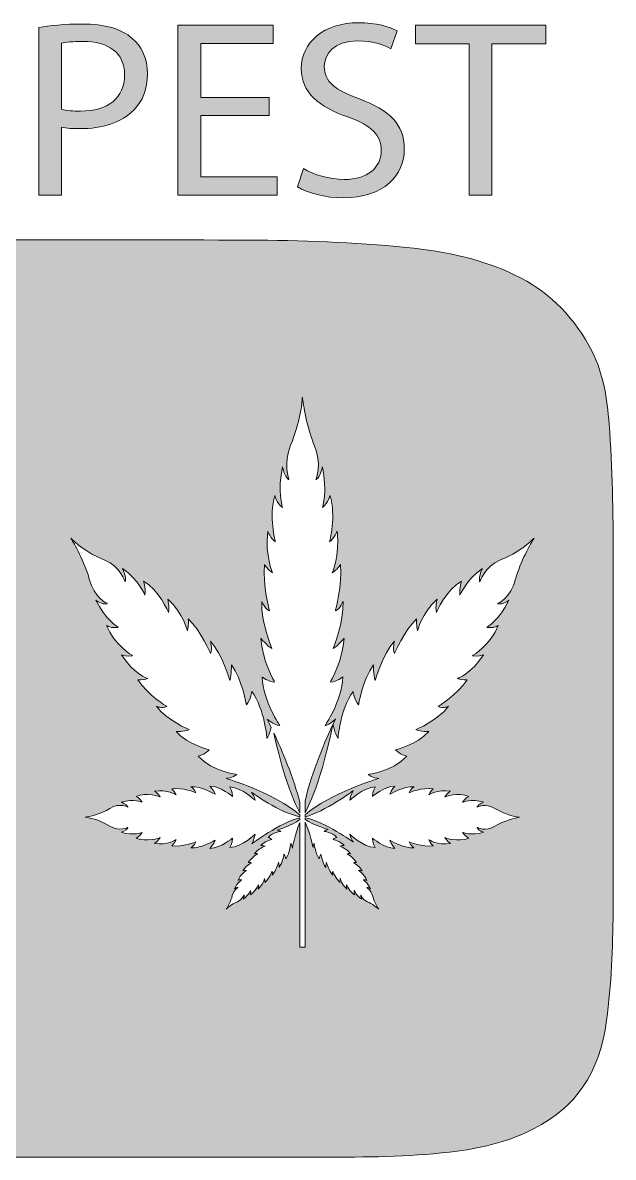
# Model space of a CAD drawing. Extents: x 426 to 1384, y -1341 to -800.
# Drawn here: x 1104 to 1384, y -1338 to -800 of the extents above; entities that cross this region are included whole.
import ezdxf

# ---------------------------------------------------------------- set-up
doc = ezdxf.new("R2010")
doc.units = 0
doc.header["$MEASUREMENT"] = 0
doc.layers.add('katman 1', color=7, linetype='Continuous')

# ---------------------------------------------------------------- blocks, each defined once
blk = doc.blocks.new('block 3')
at = {"layer": 'katman 1', "true_color": 0xffffff}
h = blk.add_hatch(color=7, dxfattribs=at)
h.dxf.hatch_style = 2
edge = h.paths.add_edge_path()
edge.add_spline(control_points=[(1383.99, -1053.52), (1384, -1032.49), (1383.7, -1011.47), (1382.07, -990.52), (1381.13, -978.48), (1379.39, -966.7), (1374.02, -956.16), (1365.91, -940.25), (1354.57, -928.91), (1340.44, -921.44), (1323.1, -912.28), (1304.74, -908.71), (1286.08, -906.83), (1261.11, -904.31), (1236.08, -903.52), (1211.04, -903.38), (1173.96, -903.18), (1136.87, -903.36), (1099.78, -903.26), (1097.48, -903.25), (1097.03, -903.96), (1097.03, -906.64), (1097.1, -977.93), (1097.08, -1049.22), (1097.08, -1120.51), (1097.08, -1191.9), (1097.1, -1263.29), (1097.03, -1334.67), (1097.02, -1337.43), (1097.58, -1338.01), (1099.82, -1338.01), (1150.03, -1337.92), (1200.23, -1337.93), (1250.44, -1337.94), (1270.39, -1337.95), (1290.32, -1337.63), (1310.18, -1335.08), (1322.71, -1333.48), (1334.93, -1330.34), (1346.61, -1324.4), (1365.7, -1314.71), (1377.69, -1298.3), (1380.91, -1273.12), (1383.09, -1256.03), (1383.9, -1238.84), (1383.94, -1221.61), (1384.06, -1165.58), (1383.96, -1109.55), (1383.99, -1053.52)], knot_values=[0, 0, 0, 0, 1, 1, 1, 2, 2, 2, 3, 3, 3, 4, 4, 4, 5, 5, 5, 6, 6, 6, 7, 7, 7, 8, 8, 8, 9, 9, 9, 10, 10, 10, 11, 11, 11, 12, 12, 12, 13, 13, 13, 14, 14, 14, 15, 15, 15, 16, 16, 16, 16], degree=3, periodic=1)
edge = h.paths.add_edge_path()
edge.add_spline(control_points=[(1329.49, -1075.67), (1331.63, -1076.34), (1334.65, -1074.04), (1334.65, -1074.04), (1330.12, -1083.48), (1324.11, -1086.89), (1324.11, -1086.89), (1327.45, -1087.47), (1329.62, -1086.01), (1329.62, -1086.01), (1326.31, -1094.73), (1317.35, -1100.39), (1317.35, -1100.39), (1319.59, -1101.05), (1322.55, -1099.92), (1322.55, -1099.92), (1317.01, -1108.77), (1310.15, -1111.16), (1310.15, -1111.16), (1312.47, -1112.08), (1314.87, -1111.68), (1314.87, -1111.68), (1310.15, -1118.85), (1301.15, -1124.32), (1301.15, -1124.32), (1303.34, -1125.56), (1306.07, -1124.29), (1306.07, -1124.29), (1301.06, -1131.06), (1290.56, -1135.34), (1290.56, -1135.34), (1293.09, -1136.4), (1296.72, -1136.29), (1296.72, -1136.29), (1291.01, -1142.58), (1281, -1144.84), (1281, -1144.84), (1283.13, -1147.3), (1286.3, -1147.96), (1286.3, -1147.96), (1279.26, -1155.34), (1267.93, -1156.58), (1267.93, -1156.58), (1269.75, -1158.25), (1273.03, -1158.44), (1273.03, -1158.44), (1273.03, -1158.44), (1249.72, -1165.54), (1238.12, -1175.74), (1238.12, -1175.74), (1238.12, -1176.62), (1238.12, -1176.62), (1247.45, -1174.38), (1260.91, -1164.27), (1260.91, -1164.27), (1260.91, -1164.27), (1259.61, -1166.37), (1259.32, -1168.83), (1259.32, -1168.83), (1265.11, -1163.01), (1271.28, -1162.48), (1271.28, -1162.48), (1270.05, -1164.59), (1270.01, -1166.95), (1270.01, -1166.95), (1275.57, -1162.34), (1280.7, -1162.06), (1280.7, -1162.06), (1278.95, -1164.07), (1278.18, -1165.99), (1278.18, -1165.99), (1284.76, -1162.06), (1289.74, -1162.41), (1289.74, -1162.41), (1287.96, -1163.35), (1287.42, -1165.17), (1287.42, -1165.17), (1293.76, -1162.64), (1298.76, -1163.34), (1298.76, -1163.34), (1297.48, -1164.51), (1296.75, -1166.25), (1296.75, -1166.25), (1300.89, -1163.49), (1306.93, -1164.51), (1306.93, -1164.51), (1305.1, -1165.65), (1304.31, -1167.23), (1304.31, -1167.23), (1310.71, -1164.81), (1315.64, -1167.03), (1315.64, -1167.03), (1314.06, -1167.57), (1312.72, -1169.73), (1312.72, -1169.73), (1316.86, -1167.93), (1322.65, -1169.79), (1322.65, -1169.79), (1320.34, -1170.42), (1319.6, -1171.95), (1319.58, -1171.99), (1319.56, -1172.03), (1319.54, -1172.07), (1319.54, -1172.07), (1323.54, -1169.97), (1328.02, -1172.67), (1333.78, -1176.15), (1338.07, -1176.65), (1339.7, -1176.87), (1338.15, -1177.13), (1332.12, -1178.46), (1328.02, -1181.08), (1323.51, -1183.96), (1319.55, -1181.68), (1319.55, -1181.68), (1319.56, -1181.72), (1319.58, -1181.76), (1319.6, -1181.8), (1320.34, -1183.33), (1322.65, -1183.96), (1322.65, -1183.96), (1316.86, -1185.82), (1312.72, -1184.02), (1312.72, -1184.02), (1314.06, -1186.18), (1315.64, -1186.72), (1315.64, -1186.72), (1310.71, -1188.94), (1304.31, -1186.52), (1304.31, -1186.52), (1305.1, -1188.1), (1306.93, -1189.24), (1306.93, -1189.24), (1300.89, -1190.26), (1296.75, -1187.5), (1296.75, -1187.5), (1297.48, -1189.24), (1298.76, -1190.42), (1298.76, -1190.42), (1293.76, -1191.11), (1287.42, -1188.58), (1287.42, -1188.58), (1287.96, -1190.4), (1289.74, -1191.34), (1289.74, -1191.34), (1284.76, -1191.69), (1278.18, -1187.76), (1278.18, -1187.76), (1278.95, -1189.68), (1280.7, -1191.69), (1280.7, -1191.69), (1275.58, -1191.41), (1270.01, -1186.8), (1270.01, -1186.8), (1270.05, -1189.16), (1271.28, -1191.27), (1271.28, -1191.27), (1265.11, -1190.75), (1259.32, -1184.92), (1259.32, -1184.92), (1259.53, -1186.73), (1260.99, -1188.67), (1260.99, -1188.67), (1260.99, -1188.67), (1247.51, -1178.97), (1238.12, -1177.08), (1238.12, -1177.08), (1238.12, -1177.85), (1238.12, -1177.85), (1242.2, -1180.72), (1248.99, -1182.63), (1248.99, -1182.63), (1248.99, -1182.63), (1247.92, -1182.81), (1247.11, -1183.55), (1247.11, -1183.55), (1250.83, -1183.96), (1253.15, -1186.39), (1253.15, -1186.39), (1252.11, -1186.61), (1251.41, -1187.42), (1251.41, -1187.42), (1254.7, -1188.16), (1256.58, -1190.23), (1256.58, -1190.23), (1255.38, -1190.2), (1254.55, -1190.54), (1254.55, -1190.54), (1258.01, -1191.95), (1259.66, -1194.18), (1259.66, -1194.18), (1258.76, -1193.76), (1258.04, -1194.17), (1258.04, -1194.17), (1261, -1195.97), (1262.55, -1198.33), (1262.55, -1198.33), (1261.76, -1198.2), (1261, -1198.5), (1261, -1198.5), (1263.26, -1199.29), (1265.08, -1202.2), (1265.08, -1202.2), (1264.11, -1201.83), (1263.37, -1202.05), (1263.37, -1202.05), (1266.32, -1203.91), (1267.41, -1206.78), (1267.41, -1206.78), (1266.69, -1206.3), (1265.59, -1206.49), (1265.59, -1206.49), (1267.57, -1207.61), (1269.06, -1210.72), (1269.06, -1210.72), (1268.07, -1209.96), (1267.36, -1210.19), (1267.35, -1210.19), (1267.33, -1210.2), (1267.31, -1210.21), (1267.31, -1210.21), (1269.32, -1211.16), (1270.11, -1214.01), (1271.12, -1217.67), (1272.48, -1219.66), (1272.99, -1220.43), (1272.37, -1219.86), (1269.86, -1217.77), (1267.66, -1216.96), (1265.24, -1216.06), (1264.51, -1213.58), (1264.51, -1213.58), (1264.51, -1213.6), (1264.5, -1213.62), (1264.5, -1213.65), (1264.31, -1214.5), (1264.94, -1215.7), (1264.94, -1215.7), (1262.36, -1213.9), (1261.43, -1211.51), (1261.43, -1211.51), (1261.27, -1212.84), (1261.67, -1213.7), (1261.67, -1213.7), (1259.29, -1212.38), (1257.75, -1208.82), (1257.75, -1208.82), (1257.57, -1209.71), (1257.88, -1210.89), (1257.88, -1210.89), (1255.46, -1208.69), (1254.81, -1205.96), (1254.81, -1205.96), (1254.56, -1206.89), (1254.67, -1207.84), (1254.67, -1207.84), (1252.72, -1205.96), (1251.22, -1202.39), (1251.22, -1202.39), (1250.88, -1203.26), (1251.23, -1204.34), (1251.23, -1204.34), (1249.38, -1202.36), (1248.22, -1198.19), (1248.22, -1198.19), (1247.93, -1199.19), (1247.96, -1200.63), (1247.96, -1200.63), (1246.24, -1198.37), (1245.63, -1194.39), (1245.63, -1194.39), (1244.95, -1195.24), (1244.77, -1196.5), (1244.77, -1196.5), (1242.76, -1193.7), (1242.42, -1189.2), (1242.42, -1189.2), (1241.97, -1189.93), (1241.92, -1191.23), (1241.92, -1191.23), (1241.92, -1191.23), (1240.4, -1183.98), (1238.12, -1179.12), (1238.12, -1179.12), (1238.12, -1238.42), (1238.12, -1238.42), (1238.12, -1238.42), (1235.65, -1238.42), (1235.65, -1238.42), (1235.65, -1238.42), (1235.65, -1179.29), (1235.65, -1179.29), (1233.52, -1184.24), (1232.12, -1191.48), (1232.12, -1191.48), (1232.12, -1191.48), (1231.97, -1190.19), (1231.35, -1189.2), (1231.35, -1189.2), (1231.01, -1193.7), (1229, -1196.5), (1229, -1196.5), (1228.82, -1195.24), (1228.15, -1194.39), (1228.15, -1194.39), (1227.53, -1198.37), (1225.82, -1200.63), (1225.82, -1200.63), (1225.85, -1199.19), (1225.56, -1198.19), (1225.56, -1198.19), (1224.39, -1202.35), (1222.54, -1204.34), (1222.54, -1204.34), (1222.89, -1203.26), (1222.55, -1202.39), (1222.55, -1202.39), (1221.06, -1205.96), (1219.1, -1207.84), (1219.1, -1207.84), (1219.21, -1206.89), (1218.96, -1205.96), (1218.96, -1205.96), (1218.31, -1208.69), (1215.9, -1210.89), (1215.9, -1210.89), (1216.21, -1209.71), (1216.02, -1208.82), (1216.02, -1208.82), (1214.48, -1212.38), (1212.1, -1213.7), (1212.1, -1213.7), (1212.5, -1212.83), (1212.34, -1211.51), (1212.34, -1211.51), (1211.41, -1213.9), (1208.84, -1215.7), (1208.84, -1215.7), (1209.47, -1214.5), (1209.28, -1213.65), (1209.28, -1213.62), (1209.27, -1213.6), (1209.26, -1213.58), (1209.26, -1213.58), (1208.47, -1216.01), (1206.11, -1216.96), (1203.08, -1218.18), (1201.43, -1219.82), (1200.79, -1220.43), (1201.26, -1219.68), (1202.99, -1216.66), (1203.67, -1214.01), (1204.41, -1211.08), (1206.47, -1210.2), (1206.47, -1210.2), (1206.45, -1210.2), (1206.43, -1210.19), (1206.41, -1210.18), (1205.7, -1209.96), (1204.71, -1210.72), (1204.71, -1210.72), (1206.2, -1207.61), (1208.18, -1206.49), (1208.18, -1206.49), (1207.08, -1206.3), (1206.37, -1206.78), (1206.37, -1206.78), (1207.46, -1203.91), (1210.41, -1202.05), (1210.41, -1202.05), (1209.67, -1201.83), (1208.7, -1202.2), (1208.7, -1202.2), (1210.52, -1199.29), (1212.78, -1198.5), (1212.78, -1198.5), (1212.01, -1198.2), (1211.22, -1198.33), (1211.22, -1198.33), (1212.78, -1195.97), (1215.74, -1194.17), (1215.74, -1194.17), (1215.02, -1193.76), (1214.12, -1194.18), (1214.12, -1194.18), (1215.77, -1191.95), (1219.22, -1190.54), (1219.22, -1190.54), (1218.39, -1190.2), (1217.2, -1190.23), (1217.2, -1190.23), (1219.08, -1188.16), (1222.37, -1187.42), (1222.37, -1187.42), (1221.67, -1186.61), (1220.63, -1186.39), (1220.63, -1186.39), (1222.94, -1183.96), (1226.67, -1183.55), (1226.67, -1183.55), (1226.07, -1183), (1224.99, -1182.94), (1224.99, -1182.94), (1224.99, -1182.94), (1231.66, -1180.91), (1235.65, -1177.92), (1235.65, -1177.92), (1235.65, -1177.13), (1235.65, -1177.13), (1226.32, -1179.37), (1212.86, -1189.48), (1212.86, -1189.48), (1212.86, -1189.48), (1214.17, -1187.38), (1214.46, -1184.92), (1214.46, -1184.92), (1208.67, -1190.74), (1202.5, -1191.27), (1202.5, -1191.27), (1203.73, -1189.16), (1203.77, -1186.8), (1203.77, -1186.8), (1198.2, -1191.4), (1193.08, -1191.68), (1193.08, -1191.68), (1194.83, -1189.68), (1195.6, -1187.76), (1195.6, -1187.76), (1189.02, -1191.69), (1184.04, -1191.34), (1184.04, -1191.34), (1185.82, -1190.4), (1186.35, -1188.58), (1186.35, -1188.58), (1180.02, -1191.1), (1175.01, -1190.42), (1175.01, -1190.42), (1176.3, -1189.24), (1177.03, -1187.5), (1177.03, -1187.5), (1172.88, -1190.26), (1166.85, -1189.24), (1166.85, -1189.24), (1168.68, -1188.1), (1169.47, -1186.52), (1169.47, -1186.52), (1163.07, -1188.94), (1158.13, -1186.72), (1158.13, -1186.72), (1159.72, -1186.18), (1161.06, -1184.02), (1161.06, -1184.02), (1156.91, -1185.82), (1151.12, -1183.96), (1151.12, -1183.96), (1153.43, -1183.33), (1154.17, -1181.8), (1154.19, -1181.76), (1154.21, -1181.72), (1154.23, -1181.68), (1154.23, -1181.68), (1150.24, -1183.78), (1145.76, -1181.08), (1139.99, -1177.6), (1135.71, -1177.1), (1134.07, -1176.87), (1135.63, -1176.62), (1141.66, -1175.29), (1145.76, -1172.67), (1150.27, -1169.79), (1154.23, -1172.07), (1154.23, -1172.07), (1154.21, -1172.03), (1154.19, -1171.99), (1154.17, -1171.94), (1153.43, -1170.41), (1151.12, -1169.79), (1151.12, -1169.79), (1156.91, -1167.93), (1161.06, -1169.73), (1161.06, -1169.73), (1159.72, -1167.57), (1158.13, -1167.03), (1158.13, -1167.03), (1163.07, -1164.81), (1169.47, -1167.23), (1169.47, -1167.23), (1168.68, -1165.65), (1166.85, -1164.51), (1166.85, -1164.51), (1172.88, -1163.49), (1177.03, -1166.25), (1177.03, -1166.25), (1176.3, -1164.51), (1175.02, -1163.33), (1175.02, -1163.33), (1180.02, -1162.64), (1186.35, -1165.17), (1186.35, -1165.17), (1185.82, -1163.35), (1184.04, -1162.4), (1184.04, -1162.4), (1189.02, -1162.06), (1195.6, -1165.99), (1195.6, -1165.99), (1194.83, -1164.07), (1193.08, -1162.06), (1193.08, -1162.06), (1198.2, -1162.34), (1203.77, -1166.95), (1203.77, -1166.95), (1203.73, -1164.59), (1202.5, -1162.48), (1202.5, -1162.48), (1208.67, -1163), (1214.46, -1168.83), (1214.46, -1168.83), (1214.25, -1167.02), (1212.79, -1165.08), (1212.79, -1165.08), (1212.79, -1165.08), (1226.27, -1174.78), (1235.65, -1176.67), (1235.65, -1176.67), (1235.65, -1175.74), (1235.65, -1175.74), (1224.06, -1165.54), (1200.75, -1158.44), (1200.75, -1158.44), (1200.75, -1158.44), (1204.02, -1158.25), (1205.84, -1156.58), (1205.84, -1156.58), (1194.51, -1155.34), (1187.47, -1147.96), (1187.47, -1147.96), (1190.64, -1147.3), (1192.78, -1144.84), (1192.78, -1144.84), (1182.77, -1142.58), (1177.06, -1136.29), (1177.06, -1136.29), (1180.69, -1136.4), (1183.21, -1135.34), (1183.21, -1135.34), (1172.72, -1131.06), (1167.71, -1124.29), (1167.71, -1124.29), (1170.44, -1125.56), (1172.62, -1124.32), (1172.62, -1124.32), (1163.63, -1118.85), (1158.9, -1111.68), (1158.9, -1111.68), (1161.31, -1112.08), (1163.63, -1111.16), (1163.63, -1111.16), (1156.77, -1108.77), (1151.23, -1099.92), (1151.23, -1099.92), (1154.19, -1101.05), (1156.43, -1100.39), (1156.43, -1100.39), (1147.46, -1094.73), (1144.16, -1086.01), (1144.16, -1086.01), (1146.33, -1087.47), (1149.67, -1086.89), (1149.67, -1086.89), (1143.66, -1083.48), (1139.12, -1074.04), (1139.12, -1074.04), (1142.14, -1076.34), (1144.29, -1075.67), (1144.34, -1075.65), (1144.4, -1075.63), (1144.46, -1075.6), (1144.46, -1075.6), (1138.21, -1072.94), (1135.95, -1064.06), (1133.89, -1055.99), (1128.63, -1046.8), (1127.2, -1044.53), (1129.14, -1046.39), (1134.16, -1051.38), (1143.38, -1055.09), (1150.55, -1057.97), (1152.95, -1065.36), (1152.95, -1065.36), (1152.97, -1065.29), (1152.99, -1065.22), (1153, -1065.15), (1153.56, -1062.56), (1151.65, -1058.92), (1151.65, -1058.92), (1159.48, -1064.39), (1162.31, -1071.64), (1162.31, -1071.64), (1162.79, -1067.61), (1161.57, -1065), (1161.57, -1065), (1168.81, -1068.98), (1173.49, -1079.8), (1173.49, -1079.8), (1174.05, -1077.1), (1173.1, -1073.53), (1173.1, -1073.53), (1180.44, -1080.2), (1182.42, -1088.49), (1182.42, -1088.49), (1183.18, -1085.69), (1182.85, -1082.79), (1182.85, -1082.79), (1188.8, -1088.49), (1193.33, -1099.34), (1193.33, -1099.34), (1194.36, -1096.71), (1193.3, -1093.41), (1193.3, -1093.41), (1198.92, -1099.45), (1202.47, -1112.11), (1202.47, -1112.11), (1203.34, -1109.07), (1203.25, -1104.69), (1203.25, -1104.69), (1208.46, -1111.58), (1210.33, -1123.65), (1210.33, -1123.65), (1212.38, -1121.08), (1212.93, -1117.26), (1212.93, -1117.26), (1219.04, -1125.75), (1220.07, -1139.42), (1220.07, -1139.42), (1221.14, -1137.71), (1221.74, -1135.7), (1222.07, -1134.29), (1220.88, -1131.83), (1220.13, -1130.37), (1220.13, -1130.37), (1220.13, -1130.37), (1222.91, -1132.9), (1226.19, -1133.45), (1226.19, -1133.45), (1218.45, -1122.24), (1217.75, -1110.31), (1217.75, -1110.31), (1220.55, -1112.69), (1223.69, -1112.77), (1223.69, -1112.77), (1217.57, -1101.99), (1217.19, -1092.08), (1217.19, -1092.08), (1219.86, -1095.46), (1222.41, -1096.95), (1222.41, -1096.95), (1217.19, -1084.21), (1217.65, -1074.58), (1217.65, -1074.58), (1218.9, -1078.02), (1221.32, -1079.06), (1221.32, -1079.06), (1217.97, -1066.79), (1218.88, -1057.11), (1218.88, -1057.11), (1220.44, -1059.59), (1222.76, -1061.01), (1222.76, -1061.01), (1219.08, -1052.98), (1220.44, -1041.3), (1220.44, -1041.3), (1221.96, -1044.84), (1224.06, -1046.38), (1224.06, -1046.38), (1220.84, -1033.99), (1223.79, -1024.43), (1223.79, -1024.43), (1224.51, -1027.5), (1227.39, -1030.09), (1227.39, -1030.09), (1224.99, -1022.07), (1227.47, -1010.86), (1227.47, -1010.86), (1228.3, -1015.33), (1230.33, -1016.77), (1230.39, -1016.81), (1230.44, -1016.84), (1230.5, -1016.88), (1230.5, -1016.88), (1227.71, -1009.15), (1231.3, -1000.48), (1235.92, -989.32), (1236.59, -981.02), (1236.89, -977.86), (1237.22, -980.86), (1238.99, -992.54), (1242.48, -1000.48), (1246.31, -1009.21), (1243.28, -1016.88), (1243.28, -1016.88), (1243.33, -1016.84), (1243.39, -1016.81), (1243.44, -1016.77), (1245.48, -1015.33), (1246.31, -1010.86), (1246.31, -1010.86), (1248.78, -1022.07), (1246.39, -1030.09), (1246.39, -1030.09), (1249.26, -1027.5), (1249.98, -1024.43), (1249.98, -1024.43), (1252.94, -1033.99), (1249.72, -1046.38), (1249.72, -1046.38), (1251.82, -1044.84), (1253.33, -1041.3), (1253.33, -1041.3), (1254.69, -1052.98), (1251.02, -1061.01), (1251.02, -1061.01), (1253.33, -1059.59), (1254.89, -1057.11), (1254.89, -1057.11), (1255.81, -1066.79), (1252.46, -1079.06), (1252.46, -1079.06), (1254.87, -1078.02), (1256.13, -1074.58), (1256.13, -1074.58), (1256.59, -1084.21), (1251.37, -1096.95), (1251.37, -1096.95), (1253.92, -1095.46), (1256.58, -1092.08), (1256.58, -1092.08), (1256.21, -1101.99), (1250.09, -1112.77), (1250.09, -1112.77), (1253.23, -1112.69), (1256.02, -1110.31), (1256.02, -1110.31), (1255.33, -1122.24), (1247.59, -1133.45), (1247.59, -1133.45), (1249.99, -1133.05), (1252.58, -1130.23), (1252.58, -1130.23), (1252.58, -1130.23), (1252.13, -1131.12), (1251.4, -1132.68), (1251.52, -1133.49), (1252.08, -1136.8), (1253.71, -1139.42), (1253.71, -1139.42), (1254.73, -1125.75), (1260.85, -1117.26), (1260.85, -1117.26), (1261.4, -1121.08), (1263.44, -1123.65), (1263.44, -1123.65), (1265.31, -1111.58), (1270.53, -1104.69), (1270.53, -1104.69), (1270.43, -1109.07), (1271.31, -1112.11), (1271.31, -1112.11), (1274.86, -1099.45), (1280.48, -1093.41), (1280.48, -1093.41), (1279.42, -1096.71), (1280.45, -1099.34), (1280.45, -1099.34), (1284.98, -1088.49), (1290.93, -1082.79), (1290.93, -1082.79), (1290.59, -1085.69), (1291.35, -1088.49), (1291.35, -1088.49), (1293.33, -1080.2), (1300.67, -1073.53), (1300.67, -1073.53), (1299.73, -1077.1), (1300.28, -1079.8), (1300.28, -1079.8), (1304.97, -1068.98), (1312.2, -1065), (1312.2, -1065), (1310.99, -1067.61), (1311.47, -1071.64), (1311.47, -1071.64), (1314.3, -1064.39), (1322.12, -1058.92), (1322.12, -1058.92), (1320.21, -1062.56), (1320.77, -1065.15), (1320.79, -1065.22), (1320.81, -1065.29), (1320.82, -1065.36), (1320.82, -1065.36), (1323.23, -1057.97), (1330.39, -1055.09), (1339.62, -1051.38), (1344.63, -1046.39), (1346.58, -1044.53), (1345.14, -1046.8), (1339.88, -1055.99), (1337.83, -1064.06), (1335.56, -1072.94), (1329.32, -1075.6), (1329.32, -1075.6), (1329.38, -1075.63), (1329.43, -1075.65), (1329.49, -1075.67)], knot_values=[0, 0, 0, 0, 1, 1, 1, 2, 2, 2, 3, 3, 3, 4, 4, 4, 5, 5, 5, 6, 6, 6, 7, 7, 7, 8, 8, 8, 9, 9, 9, 10, 10, 10, 11, 11, 11, 12, 12, 12, 13, 13, 13, 14, 14, 14, 15, 15, 15, 16, 16, 16, 17, 17, 17, 18, 18, 18, 19, 19, 19, 20, 20, 20, 21, 21, 21, 22, 22, 22, 23, 23, 23, 24, 24, 24, 25, 25, 25, 26, 26, 26, 27, 27, 27, 28, 28, 28, 29, 29, 29, 30, 30, 30, 31, 31, 31, 32, 32, 32, 33, 33, 33, 34, 34, 34, 35, 35, 35, 36, 36, 36, 37, 37, 37, 38, 38, 38, 39, 39, 39, 40, 40, 40, 41, 41, 41, 42, 42, 42, 43, 43, 43, 44, 44, 44, 45, 45, 45, 46, 46, 46, 47, 47, 47, 48, 48, 48, 49, 49, 49, 50, 50, 50, 51, 51, 51, 52, 52, 52, 53, 53, 53, 54, 54, 54, 55, 55, 55, 56, 56, 56, 57, 57, 57, 58, 58, 58, 59, 59, 59, 60, 60, 60, 61, 61, 61, 62, 62, 62, 63, 63, 63, 64, 64, 64, 65, 65, 65, 66, 66, 66, 67, 67, 67, 68, 68, 68, 69, 69, 69, 70, 70, 70, 71, 71, 71, 72, 72, 72, 73, 73, 73, 74, 74, 74, 75, 75, 75, 76, 76, 76, 77, 77, 77, 78, 78, 78, 79, 79, 79, 80, 80, 80, 81, 81, 81, 82, 82, 82, 83, 83, 83, 84, 84, 84, 85, 85, 85, 86, 86, 86, 87, 87, 87, 88, 88, 88, 89, 89, 89, 90, 90, 90, 91, 91, 91, 92, 92, 92, 93, 93, 93, 94, 94, 94, 95, 95, 95, 96, 96, 96, 97, 97, 97, 98, 98, 98, 99, 99, 99, 100, 100, 100, 101, 101, 101, 102, 102, 102, 103, 103, 103, 104, 104, 104, 105, 105, 105, 106, 106, 106, 107, 107, 107, 108, 108, 108, 109, 109, 109, 110, 110, 110, 111, 111, 111, 112, 112, 112, 113, 113, 113, 114, 114, 114, 115, 115, 115, 116, 116, 116, 117, 117, 117, 118, 118, 118, 119, 119, 119, 120, 120, 120, 121, 121, 121, 122, 122, 122, 123, 123, 123, 124, 124, 124, 125, 125, 125, 126, 126, 126, 127, 127, 127, 128, 128, 128, 129, 129, 129, 130, 130, 130, 131, 131, 131, 132, 132, 132, 133, 133, 133, 134, 134, 134, 135, 135, 135, 136, 136, 136, 137, 137, 137, 138, 138, 138, 139, 139, 139, 140, 140, 140, 141, 141, 141, 142, 142, 142, 143, 143, 143, 144, 144, 144, 145, 145, 145, 146, 146, 146, 147, 147, 147, 148, 148, 148, 149, 149, 149, 150, 150, 150, 151, 151, 151, 152, 152, 152, 153, 153, 153, 154, 154, 154, 155, 155, 155, 156, 156, 156, 157, 157, 157, 158, 158, 158, 159, 159, 159, 160, 160, 160, 161, 161, 161, 162, 162, 162, 163, 163, 163, 164, 164, 164, 165, 165, 165, 166, 166, 166, 167, 167, 167, 168, 168, 168, 169, 169, 169, 170, 170, 170, 171, 171, 171, 172, 172, 172, 173, 173, 173, 174, 174, 174, 175, 175, 175, 176, 176, 176, 177, 177, 177, 178, 178, 178, 179, 179, 179, 180, 180, 180, 181, 181, 181, 182, 182, 182, 183, 183, 183, 184, 184, 184, 185, 185, 185, 186, 186, 186, 187, 187, 187, 188, 188, 188, 189, 189, 189, 190, 190, 190, 191, 191, 191, 192, 192, 192, 193, 193, 193, 194, 194, 194, 195, 195, 195, 196, 196, 196, 197, 197, 197, 198, 198, 198, 199, 199, 199, 200, 200, 200, 201, 201, 201, 202, 202, 202, 203, 203, 203, 204, 204, 204, 205, 205, 205, 206, 206, 206, 207, 207, 207, 208, 208, 208, 209, 209, 209, 210, 210, 210, 211, 211, 211, 212, 212, 212, 213, 213, 213, 214, 214, 214, 215, 215, 215, 216, 216, 216, 217, 217, 217, 218, 218, 218, 219, 219, 219, 220, 220, 220, 221, 221, 221, 222, 222, 222, 223, 223, 223, 224, 224, 224, 225, 225, 225, 226, 226, 226, 227, 227, 227, 228, 228, 228, 229, 229, 229, 230, 230, 230, 231, 231, 231, 232, 232, 232, 233, 233, 233, 234, 234, 234, 235, 235, 235, 236, 236, 236, 237, 237, 237, 238, 238, 238, 239, 239, 239, 240, 240, 240, 241, 241, 241, 242, 242, 242, 243, 243, 243, 244, 244, 244, 245, 245, 245, 246, 246, 246, 247, 247, 247, 248, 248, 248, 249, 249, 249, 250, 250, 250, 251, 251, 251, 252, 252, 252, 253, 253, 253, 254, 254, 254, 255, 255, 255, 256, 256, 256, 257, 257, 257, 258, 258, 258, 259, 259, 259, 260, 260, 260, 261, 261, 261, 262, 262, 262, 263, 263, 263, 264, 264, 264, 265, 265, 265, 266, 266, 266, 267, 267, 267, 268, 268, 268, 269, 269, 269, 270, 270, 270, 271, 271, 271, 271], degree=3, periodic=1)
h = blk.add_hatch(color=7, dxfattribs=at)
h.dxf.hatch_style = 2
edge = h.paths.add_edge_path()
edge.add_spline(control_points=[(1238.12, -1169.19), (1238.12, -1169.19), (1238.12, -1174.76), (1238.12, -1174.76), (1245.46, -1161.31), (1250.6, -1136.39), (1251.29, -1132.91), (1248.36, -1139.2), (1241.15, -1155.39), (1238.12, -1169.19)], knot_values=[0, 0, 0, 0, 1, 1, 1, 2, 2, 2, 3, 3, 3, 3], degree=3, periodic=1)
h = blk.add_hatch(color=7, dxfattribs=at)
h.dxf.hatch_style = 2
edge = h.paths.add_edge_path()
edge.add_spline(control_points=[(1223.34, -1136.97), (1225.2, -1145.42), (1229.71, -1163.86), (1235.65, -1174.76), (1235.65, -1174.76), (1235.65, -1170.04), (1235.65, -1170.04), (1232.92, -1158.42), (1227.03, -1144.85), (1223.34, -1136.97)], knot_values=[0, 0, 0, 0, 1, 1, 1, 2, 2, 2, 3, 3, 3, 3], degree=3, periodic=1)
at = {"layer": 'katman 1', "lineweight": 0}
for points, knots in [([(1383.99, -1053.52), (1384, -1032.49), (1383.7, -1011.47), (1382.07, -990.52), (1381.13, -978.48), (1379.39, -966.7), (1374.02, -956.16), (1365.91, -940.25), (1354.57, -928.91), (1340.44, -921.44), (1323.1, -912.28), (1304.74, -908.71), (1286.08, -906.83), (1261.11, -904.31), (1236.08, -903.52), (1211.04, -903.38), (1173.96, -903.18), (1136.87, -903.36), (1099.78, -903.26), (1097.48, -903.25), (1097.03, -903.96), (1097.03, -906.64), (1097.1, -977.93), (1097.08, -1049.22), (1097.08, -1120.51), (1097.08, -1191.9), (1097.1, -1263.29), (1097.03, -1334.67), (1097.02, -1337.43), (1097.58, -1338.01), (1099.82, -1338.01), (1150.03, -1337.92), (1200.23, -1337.93), (1250.44, -1337.94), (1270.39, -1337.95), (1290.32, -1337.63), (1310.18, -1335.08), (1322.71, -1333.48), (1334.93, -1330.34), (1346.61, -1324.4), (1365.7, -1314.71), (1377.69, -1298.3), (1380.91, -1273.12), (1383.09, -1256.03), (1383.9, -1238.84), (1383.94, -1221.61), (1384.06, -1165.58), (1383.96, -1109.55), (1383.99, -1053.52)], [0, 0, 0, 0, 1, 1, 1, 2, 2, 2, 3, 3, 3, 4, 4, 4, 5, 5, 5, 6, 6, 6, 7, 7, 7, 8, 8, 8, 9, 9, 9, 10, 10, 10, 11, 11, 11, 12, 12, 12, 13, 13, 13, 14, 14, 14, 15, 15, 15, 16, 16, 16, 16]), ([(1329.49, -1075.67), (1331.63, -1076.34), (1334.65, -1074.04), (1334.65, -1074.04), (1330.12, -1083.48), (1324.11, -1086.89), (1324.11, -1086.89), (1327.45, -1087.47), (1329.62, -1086.01), (1329.62, -1086.01), (1326.31, -1094.73), (1317.35, -1100.39), (1317.35, -1100.39), (1319.59, -1101.05), (1322.55, -1099.92), (1322.55, -1099.92), (1317.01, -1108.77), (1310.15, -1111.16), (1310.15, -1111.16), (1312.47, -1112.08), (1314.87, -1111.68), (1314.87, -1111.68), (1310.15, -1118.85), (1301.15, -1124.32), (1301.15, -1124.32), (1303.34, -1125.56), (1306.07, -1124.29), (1306.07, -1124.29), (1301.06, -1131.06), (1290.56, -1135.34), (1290.56, -1135.34), (1293.09, -1136.4), (1296.72, -1136.29), (1296.72, -1136.29), (1291.01, -1142.58), (1281, -1144.84), (1281, -1144.84), (1283.13, -1147.3), (1286.3, -1147.96), (1286.3, -1147.96), (1279.26, -1155.34), (1267.93, -1156.58), (1267.93, -1156.58), (1269.75, -1158.25), (1273.03, -1158.44), (1273.03, -1158.44), (1273.03, -1158.44), (1249.72, -1165.54), (1238.12, -1175.74), (1238.12, -1175.74), (1238.12, -1176.62), (1238.12, -1176.62), (1247.45, -1174.38), (1260.91, -1164.27), (1260.91, -1164.27), (1260.91, -1164.27), (1259.61, -1166.37), (1259.32, -1168.83), (1259.32, -1168.83), (1265.11, -1163.01), (1271.28, -1162.48), (1271.28, -1162.48), (1270.05, -1164.59), (1270.01, -1166.95), (1270.01, -1166.95), (1275.57, -1162.34), (1280.7, -1162.06), (1280.7, -1162.06), (1278.95, -1164.07), (1278.18, -1165.99), (1278.18, -1165.99), (1284.76, -1162.06), (1289.74, -1162.41), (1289.74, -1162.41), (1287.96, -1163.35), (1287.42, -1165.17), (1287.42, -1165.17), (1293.76, -1162.64), (1298.76, -1163.34), (1298.76, -1163.34), (1297.48, -1164.51), (1296.75, -1166.25), (1296.75, -1166.25), (1300.89, -1163.49), (1306.93, -1164.51), (1306.93, -1164.51), (1305.1, -1165.65), (1304.31, -1167.23), (1304.31, -1167.23), (1310.71, -1164.81), (1315.64, -1167.03), (1315.64, -1167.03), (1314.06, -1167.57), (1312.72, -1169.73), (1312.72, -1169.73), (1316.86, -1167.93), (1322.65, -1169.79), (1322.65, -1169.79), (1320.34, -1170.42), (1319.6, -1171.95), (1319.58, -1171.99), (1319.56, -1172.03), (1319.54, -1172.07), (1319.54, -1172.07), (1323.54, -1169.97), (1328.02, -1172.67), (1333.78, -1176.15), (1338.07, -1176.65), (1339.7, -1176.87), (1338.15, -1177.13), (1332.12, -1178.46), (1328.02, -1181.08), (1323.51, -1183.96), (1319.55, -1181.68), (1319.55, -1181.68), (1319.56, -1181.72), (1319.58, -1181.76), (1319.6, -1181.8), (1320.34, -1183.33), (1322.65, -1183.96), (1322.65, -1183.96), (1316.86, -1185.82), (1312.72, -1184.02), (1312.72, -1184.02), (1314.06, -1186.18), (1315.64, -1186.72), (1315.64, -1186.72), (1310.71, -1188.94), (1304.31, -1186.52), (1304.31, -1186.52), (1305.1, -1188.1), (1306.93, -1189.24), (1306.93, -1189.24), (1300.89, -1190.26), (1296.75, -1187.5), (1296.75, -1187.5), (1297.48, -1189.24), (1298.76, -1190.42), (1298.76, -1190.42), (1293.76, -1191.11), (1287.42, -1188.58), (1287.42, -1188.58), (1287.96, -1190.4), (1289.74, -1191.34), (1289.74, -1191.34), (1284.76, -1191.69), (1278.18, -1187.76), (1278.18, -1187.76), (1278.95, -1189.68), (1280.7, -1191.69), (1280.7, -1191.69), (1275.58, -1191.41), (1270.01, -1186.8), (1270.01, -1186.8), (1270.05, -1189.16), (1271.28, -1191.27), (1271.28, -1191.27), (1265.11, -1190.75), (1259.32, -1184.92), (1259.32, -1184.92), (1259.53, -1186.73), (1260.99, -1188.67), (1260.99, -1188.67), (1260.99, -1188.67), (1247.51, -1178.97), (1238.12, -1177.08), (1238.12, -1177.08), (1238.12, -1177.85), (1238.12, -1177.85), (1242.2, -1180.72), (1248.99, -1182.63), (1248.99, -1182.63), (1248.99, -1182.63), (1247.92, -1182.81), (1247.11, -1183.55), (1247.11, -1183.55), (1250.83, -1183.96), (1253.15, -1186.39), (1253.15, -1186.39), (1252.11, -1186.61), (1251.41, -1187.42), (1251.41, -1187.42), (1254.7, -1188.16), (1256.58, -1190.23), (1256.58, -1190.23), (1255.38, -1190.2), (1254.55, -1190.54), (1254.55, -1190.54), (1258.01, -1191.95), (1259.66, -1194.18), (1259.66, -1194.18), (1258.76, -1193.76), (1258.04, -1194.17), (1258.04, -1194.17), (1261, -1195.97), (1262.55, -1198.33), (1262.55, -1198.33), (1261.76, -1198.2), (1261, -1198.5), (1261, -1198.5), (1263.26, -1199.29), (1265.08, -1202.2), (1265.08, -1202.2), (1264.11, -1201.83), (1263.37, -1202.05), (1263.37, -1202.05), (1266.32, -1203.91), (1267.41, -1206.78), (1267.41, -1206.78), (1266.69, -1206.3), (1265.59, -1206.49), (1265.59, -1206.49), (1267.57, -1207.61), (1269.06, -1210.72), (1269.06, -1210.72), (1268.07, -1209.96), (1267.36, -1210.19), (1267.35, -1210.19), (1267.33, -1210.2), (1267.31, -1210.21), (1267.31, -1210.21), (1269.32, -1211.16), (1270.11, -1214.01), (1271.12, -1217.67), (1272.48, -1219.66), (1272.99, -1220.43), (1272.37, -1219.86), (1269.86, -1217.77), (1267.66, -1216.96), (1265.24, -1216.06), (1264.51, -1213.58), (1264.51, -1213.58), (1264.51, -1213.6), (1264.5, -1213.62), (1264.5, -1213.65), (1264.31, -1214.5), (1264.94, -1215.7), (1264.94, -1215.7), (1262.36, -1213.9), (1261.43, -1211.51), (1261.43, -1211.51), (1261.27, -1212.84), (1261.67, -1213.7), (1261.67, -1213.7), (1259.29, -1212.38), (1257.75, -1208.82), (1257.75, -1208.82), (1257.57, -1209.71), (1257.88, -1210.89), (1257.88, -1210.89), (1255.46, -1208.69), (1254.81, -1205.96), (1254.81, -1205.96), (1254.56, -1206.89), (1254.67, -1207.84), (1254.67, -1207.84), (1252.72, -1205.96), (1251.22, -1202.39), (1251.22, -1202.39), (1250.88, -1203.26), (1251.23, -1204.34), (1251.23, -1204.34), (1249.38, -1202.36), (1248.22, -1198.19), (1248.22, -1198.19), (1247.93, -1199.19), (1247.96, -1200.63), (1247.96, -1200.63), (1246.24, -1198.37), (1245.63, -1194.39), (1245.63, -1194.39), (1244.95, -1195.24), (1244.77, -1196.5), (1244.77, -1196.5), (1242.76, -1193.7), (1242.42, -1189.2), (1242.42, -1189.2), (1241.97, -1189.93), (1241.92, -1191.23), (1241.92, -1191.23), (1241.92, -1191.23), (1240.4, -1183.98), (1238.12, -1179.12), (1238.12, -1179.12), (1238.12, -1238.42), (1238.12, -1238.42), (1238.12, -1238.42), (1235.65, -1238.42), (1235.65, -1238.42), (1235.65, -1238.42), (1235.65, -1179.29), (1235.65, -1179.29), (1233.52, -1184.24), (1232.12, -1191.48), (1232.12, -1191.48), (1232.12, -1191.48), (1231.97, -1190.19), (1231.35, -1189.2), (1231.35, -1189.2), (1231.01, -1193.7), (1229, -1196.5), (1229, -1196.5), (1228.82, -1195.24), (1228.15, -1194.39), (1228.15, -1194.39), (1227.53, -1198.37), (1225.82, -1200.63), (1225.82, -1200.63), (1225.85, -1199.19), (1225.56, -1198.19), (1225.56, -1198.19), (1224.39, -1202.35), (1222.54, -1204.34), (1222.54, -1204.34), (1222.89, -1203.26), (1222.55, -1202.39), (1222.55, -1202.39), (1221.06, -1205.96), (1219.1, -1207.84), (1219.1, -1207.84), (1219.21, -1206.89), (1218.96, -1205.96), (1218.96, -1205.96), (1218.31, -1208.69), (1215.9, -1210.89), (1215.9, -1210.89), (1216.21, -1209.71), (1216.02, -1208.82), (1216.02, -1208.82), (1214.48, -1212.38), (1212.1, -1213.7), (1212.1, -1213.7), (1212.5, -1212.83), (1212.34, -1211.51), (1212.34, -1211.51), (1211.41, -1213.9), (1208.84, -1215.7), (1208.84, -1215.7), (1209.47, -1214.5), (1209.28, -1213.65), (1209.28, -1213.62), (1209.27, -1213.6), (1209.26, -1213.58), (1209.26, -1213.58), (1208.47, -1216.01), (1206.11, -1216.96), (1203.08, -1218.18), (1201.43, -1219.82), (1200.79, -1220.43), (1201.26, -1219.68), (1202.99, -1216.66), (1203.67, -1214.01), (1204.41, -1211.08), (1206.47, -1210.2), (1206.47, -1210.2), (1206.45, -1210.2), (1206.43, -1210.19), (1206.41, -1210.18), (1205.7, -1209.96), (1204.71, -1210.72), (1204.71, -1210.72), (1206.2, -1207.61), (1208.18, -1206.49), (1208.18, -1206.49), (1207.08, -1206.3), (1206.37, -1206.78), (1206.37, -1206.78), (1207.46, -1203.91), (1210.41, -1202.05), (1210.41, -1202.05), (1209.67, -1201.83), (1208.7, -1202.2), (1208.7, -1202.2), (1210.52, -1199.29), (1212.78, -1198.5), (1212.78, -1198.5), (1212.01, -1198.2), (1211.22, -1198.33), (1211.22, -1198.33), (1212.78, -1195.97), (1215.74, -1194.17), (1215.74, -1194.17), (1215.02, -1193.76), (1214.12, -1194.18), (1214.12, -1194.18), (1215.77, -1191.95), (1219.22, -1190.54), (1219.22, -1190.54), (1218.39, -1190.2), (1217.2, -1190.23), (1217.2, -1190.23), (1219.08, -1188.16), (1222.37, -1187.42), (1222.37, -1187.42), (1221.67, -1186.61), (1220.63, -1186.39), (1220.63, -1186.39), (1222.94, -1183.96), (1226.67, -1183.55), (1226.67, -1183.55), (1226.07, -1183), (1224.99, -1182.94), (1224.99, -1182.94), (1224.99, -1182.94), (1231.66, -1180.91), (1235.65, -1177.92), (1235.65, -1177.92), (1235.65, -1177.13), (1235.65, -1177.13), (1226.32, -1179.37), (1212.86, -1189.48), (1212.86, -1189.48), (1212.86, -1189.48), (1214.17, -1187.38), (1214.46, -1184.92), (1214.46, -1184.92), (1208.67, -1190.74), (1202.5, -1191.27), (1202.5, -1191.27), (1203.73, -1189.16), (1203.77, -1186.8), (1203.77, -1186.8), (1198.2, -1191.4), (1193.08, -1191.68), (1193.08, -1191.68), (1194.83, -1189.68), (1195.6, -1187.76), (1195.6, -1187.76), (1189.02, -1191.69), (1184.04, -1191.34), (1184.04, -1191.34), (1185.82, -1190.4), (1186.35, -1188.58), (1186.35, -1188.58), (1180.02, -1191.1), (1175.01, -1190.42), (1175.01, -1190.42), (1176.3, -1189.24), (1177.03, -1187.5), (1177.03, -1187.5), (1172.88, -1190.26), (1166.85, -1189.24), (1166.85, -1189.24), (1168.68, -1188.1), (1169.47, -1186.52), (1169.47, -1186.52), (1163.07, -1188.94), (1158.13, -1186.72), (1158.13, -1186.72), (1159.72, -1186.18), (1161.06, -1184.02), (1161.06, -1184.02), (1156.91, -1185.82), (1151.12, -1183.96), (1151.12, -1183.96), (1153.43, -1183.33), (1154.17, -1181.8), (1154.19, -1181.76), (1154.21, -1181.72), (1154.23, -1181.68), (1154.23, -1181.68), (1150.24, -1183.78), (1145.76, -1181.08), (1139.99, -1177.6), (1135.71, -1177.1), (1134.07, -1176.87), (1135.63, -1176.62), (1141.66, -1175.29), (1145.76, -1172.67), (1150.27, -1169.79), (1154.23, -1172.07), (1154.23, -1172.07), (1154.21, -1172.03), (1154.19, -1171.99), (1154.17, -1171.94), (1153.43, -1170.41), (1151.12, -1169.79), (1151.12, -1169.79), (1156.91, -1167.93), (1161.06, -1169.73), (1161.06, -1169.73), (1159.72, -1167.57), (1158.13, -1167.03), (1158.13, -1167.03), (1163.07, -1164.81), (1169.47, -1167.23), (1169.47, -1167.23), (1168.68, -1165.65), (1166.85, -1164.51), (1166.85, -1164.51), (1172.88, -1163.49), (1177.03, -1166.25), (1177.03, -1166.25), (1176.3, -1164.51), (1175.02, -1163.33), (1175.02, -1163.33), (1180.02, -1162.64), (1186.35, -1165.17), (1186.35, -1165.17), (1185.82, -1163.35), (1184.04, -1162.4), (1184.04, -1162.4), (1189.02, -1162.06), (1195.6, -1165.99), (1195.6, -1165.99), (1194.83, -1164.07), (1193.08, -1162.06), (1193.08, -1162.06), (1198.2, -1162.34), (1203.77, -1166.95), (1203.77, -1166.95), (1203.73, -1164.59), (1202.5, -1162.48), (1202.5, -1162.48), (1208.67, -1163), (1214.46, -1168.83), (1214.46, -1168.83), (1214.25, -1167.02), (1212.79, -1165.08), (1212.79, -1165.08), (1212.79, -1165.08), (1226.27, -1174.78), (1235.65, -1176.67), (1235.65, -1176.67), (1235.65, -1175.74), (1235.65, -1175.74), (1224.06, -1165.54), (1200.75, -1158.44), (1200.75, -1158.44), (1200.75, -1158.44), (1204.02, -1158.25), (1205.84, -1156.58), (1205.84, -1156.58), (1194.51, -1155.34), (1187.47, -1147.96), (1187.47, -1147.96), (1190.64, -1147.3), (1192.78, -1144.84), (1192.78, -1144.84), (1182.77, -1142.58), (1177.06, -1136.29), (1177.06, -1136.29), (1180.69, -1136.4), (1183.21, -1135.34), (1183.21, -1135.34), (1172.72, -1131.06), (1167.71, -1124.29), (1167.71, -1124.29), (1170.44, -1125.56), (1172.62, -1124.32), (1172.62, -1124.32), (1163.63, -1118.85), (1158.9, -1111.68), (1158.9, -1111.68), (1161.31, -1112.08), (1163.63, -1111.16), (1163.63, -1111.16), (1156.77, -1108.77), (1151.23, -1099.92), (1151.23, -1099.92), (1154.19, -1101.05), (1156.43, -1100.39), (1156.43, -1100.39), (1147.46, -1094.73), (1144.16, -1086.01), (1144.16, -1086.01), (1146.33, -1087.47), (1149.67, -1086.89), (1149.67, -1086.89), (1143.66, -1083.48), (1139.12, -1074.04), (1139.12, -1074.04), (1142.14, -1076.34), (1144.29, -1075.67), (1144.34, -1075.65), (1144.4, -1075.63), (1144.46, -1075.6), (1144.46, -1075.6), (1138.21, -1072.94), (1135.95, -1064.06), (1133.89, -1055.99), (1128.63, -1046.8), (1127.2, -1044.53), (1129.14, -1046.39), (1134.16, -1051.38), (1143.38, -1055.09), (1150.55, -1057.97), (1152.95, -1065.36), (1152.95, -1065.36), (1152.97, -1065.29), (1152.99, -1065.22), (1153, -1065.15), (1153.56, -1062.56), (1151.65, -1058.92), (1151.65, -1058.92), (1159.48, -1064.39), (1162.31, -1071.64), (1162.31, -1071.64), (1162.79, -1067.61), (1161.57, -1065), (1161.57, -1065), (1168.81, -1068.98), (1173.49, -1079.8), (1173.49, -1079.8), (1174.05, -1077.1), (1173.1, -1073.53), (1173.1, -1073.53), (1180.44, -1080.2), (1182.42, -1088.49), (1182.42, -1088.49), (1183.18, -1085.69), (1182.85, -1082.79), (1182.85, -1082.79), (1188.8, -1088.49), (1193.33, -1099.34), (1193.33, -1099.34), (1194.36, -1096.71), (1193.3, -1093.41), (1193.3, -1093.41), (1198.92, -1099.45), (1202.47, -1112.11), (1202.47, -1112.11), (1203.34, -1109.07), (1203.25, -1104.69), (1203.25, -1104.69), (1208.46, -1111.58), (1210.33, -1123.65), (1210.33, -1123.65), (1212.38, -1121.08), (1212.93, -1117.26), (1212.93, -1117.26), (1219.04, -1125.75), (1220.07, -1139.42), (1220.07, -1139.42), (1221.14, -1137.71), (1221.74, -1135.7), (1222.07, -1134.29), (1220.88, -1131.83), (1220.13, -1130.37), (1220.13, -1130.37), (1220.13, -1130.37), (1222.91, -1132.9), (1226.19, -1133.45), (1226.19, -1133.45), (1218.45, -1122.24), (1217.75, -1110.31), (1217.75, -1110.31), (1220.55, -1112.69), (1223.69, -1112.77), (1223.69, -1112.77), (1217.57, -1101.99), (1217.19, -1092.08), (1217.19, -1092.08), (1219.86, -1095.46), (1222.41, -1096.95), (1222.41, -1096.95), (1217.19, -1084.21), (1217.65, -1074.58), (1217.65, -1074.58), (1218.9, -1078.02), (1221.32, -1079.06), (1221.32, -1079.06), (1217.97, -1066.79), (1218.88, -1057.11), (1218.88, -1057.11), (1220.44, -1059.59), (1222.76, -1061.01), (1222.76, -1061.01), (1219.08, -1052.98), (1220.44, -1041.3), (1220.44, -1041.3), (1221.96, -1044.84), (1224.06, -1046.38), (1224.06, -1046.38), (1220.84, -1033.99), (1223.79, -1024.43), (1223.79, -1024.43), (1224.51, -1027.5), (1227.39, -1030.09), (1227.39, -1030.09), (1224.99, -1022.07), (1227.47, -1010.86), (1227.47, -1010.86), (1228.3, -1015.33), (1230.33, -1016.77), (1230.39, -1016.81), (1230.44, -1016.84), (1230.5, -1016.88), (1230.5, -1016.88), (1227.71, -1009.15), (1231.3, -1000.48), (1235.92, -989.32), (1236.59, -981.02), (1236.89, -977.86), (1237.22, -980.86), (1238.99, -992.54), (1242.48, -1000.48), (1246.31, -1009.21), (1243.28, -1016.88), (1243.28, -1016.88), (1243.33, -1016.84), (1243.39, -1016.81), (1243.44, -1016.77), (1245.48, -1015.33), (1246.31, -1010.86), (1246.31, -1010.86), (1248.78, -1022.07), (1246.39, -1030.09), (1246.39, -1030.09), (1249.26, -1027.5), (1249.98, -1024.43), (1249.98, -1024.43), (1252.94, -1033.99), (1249.72, -1046.38), (1249.72, -1046.38), (1251.82, -1044.84), (1253.33, -1041.3), (1253.33, -1041.3), (1254.69, -1052.98), (1251.02, -1061.01), (1251.02, -1061.01), (1253.33, -1059.59), (1254.89, -1057.11), (1254.89, -1057.11), (1255.81, -1066.79), (1252.46, -1079.06), (1252.46, -1079.06), (1254.87, -1078.02), (1256.13, -1074.58), (1256.13, -1074.58), (1256.59, -1084.21), (1251.37, -1096.95), (1251.37, -1096.95), (1253.92, -1095.46), (1256.58, -1092.08), (1256.58, -1092.08), (1256.21, -1101.99), (1250.09, -1112.77), (1250.09, -1112.77), (1253.23, -1112.69), (1256.02, -1110.31), (1256.02, -1110.31), (1255.33, -1122.24), (1247.59, -1133.45), (1247.59, -1133.45), (1249.99, -1133.05), (1252.58, -1130.23), (1252.58, -1130.23), (1252.58, -1130.23), (1252.13, -1131.12), (1251.4, -1132.68), (1251.52, -1133.49), (1252.08, -1136.8), (1253.71, -1139.42), (1253.71, -1139.42), (1254.73, -1125.75), (1260.85, -1117.26), (1260.85, -1117.26), (1261.4, -1121.08), (1263.44, -1123.65), (1263.44, -1123.65), (1265.31, -1111.58), (1270.53, -1104.69), (1270.53, -1104.69), (1270.43, -1109.07), (1271.31, -1112.11), (1271.31, -1112.11), (1274.86, -1099.45), (1280.48, -1093.41), (1280.48, -1093.41), (1279.42, -1096.71), (1280.45, -1099.34), (1280.45, -1099.34), (1284.98, -1088.49), (1290.93, -1082.79), (1290.93, -1082.79), (1290.59, -1085.69), (1291.35, -1088.49), (1291.35, -1088.49), (1293.33, -1080.2), (1300.67, -1073.53), (1300.67, -1073.53), (1299.73, -1077.1), (1300.28, -1079.8), (1300.28, -1079.8), (1304.97, -1068.98), (1312.2, -1065), (1312.2, -1065), (1310.99, -1067.61), (1311.47, -1071.64), (1311.47, -1071.64), (1314.3, -1064.39), (1322.12, -1058.92), (1322.12, -1058.92), (1320.21, -1062.56), (1320.77, -1065.15), (1320.79, -1065.22), (1320.81, -1065.29), (1320.82, -1065.36), (1320.82, -1065.36), (1323.23, -1057.97), (1330.39, -1055.09), (1339.62, -1051.38), (1344.63, -1046.39), (1346.58, -1044.53), (1345.14, -1046.8), (1339.88, -1055.99), (1337.83, -1064.06), (1335.56, -1072.94), (1329.32, -1075.6), (1329.32, -1075.6), (1329.38, -1075.63), (1329.43, -1075.65), (1329.49, -1075.67)], [0, 0, 0, 0, 1, 1, 1, 2, 2, 2, 3, 3, 3, 4, 4, 4, 5, 5, 5, 6, 6, 6, 7, 7, 7, 8, 8, 8, 9, 9, 9, 10, 10, 10, 11, 11, 11, 12, 12, 12, 13, 13, 13, 14, 14, 14, 15, 15, 15, 16, 16, 16, 17, 17, 17, 18, 18, 18, 19, 19, 19, 20, 20, 20, 21, 21, 21, 22, 22, 22, 23, 23, 23, 24, 24, 24, 25, 25, 25, 26, 26, 26, 27, 27, 27, 28, 28, 28, 29, 29, 29, 30, 30, 30, 31, 31, 31, 32, 32, 32, 33, 33, 33, 34, 34, 34, 35, 35, 35, 36, 36, 36, 37, 37, 37, 38, 38, 38, 39, 39, 39, 40, 40, 40, 41, 41, 41, 42, 42, 42, 43, 43, 43, 44, 44, 44, 45, 45, 45, 46, 46, 46, 47, 47, 47, 48, 48, 48, 49, 49, 49, 50, 50, 50, 51, 51, 51, 52, 52, 52, 53, 53, 53, 54, 54, 54, 55, 55, 55, 56, 56, 56, 57, 57, 57, 58, 58, 58, 59, 59, 59, 60, 60, 60, 61, 61, 61, 62, 62, 62, 63, 63, 63, 64, 64, 64, 65, 65, 65, 66, 66, 66, 67, 67, 67, 68, 68, 68, 69, 69, 69, 70, 70, 70, 71, 71, 71, 72, 72, 72, 73, 73, 73, 74, 74, 74, 75, 75, 75, 76, 76, 76, 77, 77, 77, 78, 78, 78, 79, 79, 79, 80, 80, 80, 81, 81, 81, 82, 82, 82, 83, 83, 83, 84, 84, 84, 85, 85, 85, 86, 86, 86, 87, 87, 87, 88, 88, 88, 89, 89, 89, 90, 90, 90, 91, 91, 91, 92, 92, 92, 93, 93, 93, 94, 94, 94, 95, 95, 95, 96, 96, 96, 97, 97, 97, 98, 98, 98, 99, 99, 99, 100, 100, 100, 101, 101, 101, 102, 102, 102, 103, 103, 103, 104, 104, 104, 105, 105, 105, 106, 106, 106, 107, 107, 107, 108, 108, 108, 109, 109, 109, 110, 110, 110, 111, 111, 111, 112, 112, 112, 113, 113, 113, 114, 114, 114, 115, 115, 115, 116, 116, 116, 117, 117, 117, 118, 118, 118, 119, 119, 119, 120, 120, 120, 121, 121, 121, 122, 122, 122, 123, 123, 123, 124, 124, 124, 125, 125, 125, 126, 126, 126, 127, 127, 127, 128, 128, 128, 129, 129, 129, 130, 130, 130, 131, 131, 131, 132, 132, 132, 133, 133, 133, 134, 134, 134, 135, 135, 135, 136, 136, 136, 137, 137, 137, 138, 138, 138, 139, 139, 139, 140, 140, 140, 141, 141, 141, 142, 142, 142, 143, 143, 143, 144, 144, 144, 145, 145, 145, 146, 146, 146, 147, 147, 147, 148, 148, 148, 149, 149, 149, 150, 150, 150, 151, 151, 151, 152, 152, 152, 153, 153, 153, 154, 154, 154, 155, 155, 155, 156, 156, 156, 157, 157, 157, 158, 158, 158, 159, 159, 159, 160, 160, 160, 161, 161, 161, 162, 162, 162, 163, 163, 163, 164, 164, 164, 165, 165, 165, 166, 166, 166, 167, 167, 167, 168, 168, 168, 169, 169, 169, 170, 170, 170, 171, 171, 171, 172, 172, 172, 173, 173, 173, 174, 174, 174, 175, 175, 175, 176, 176, 176, 177, 177, 177, 178, 178, 178, 179, 179, 179, 180, 180, 180, 181, 181, 181, 182, 182, 182, 183, 183, 183, 184, 184, 184, 185, 185, 185, 186, 186, 186, 187, 187, 187, 188, 188, 188, 189, 189, 189, 190, 190, 190, 191, 191, 191, 192, 192, 192, 193, 193, 193, 194, 194, 194, 195, 195, 195, 196, 196, 196, 197, 197, 197, 198, 198, 198, 199, 199, 199, 200, 200, 200, 201, 201, 201, 202, 202, 202, 203, 203, 203, 204, 204, 204, 205, 205, 205, 206, 206, 206, 207, 207, 207, 208, 208, 208, 209, 209, 209, 210, 210, 210, 211, 211, 211, 212, 212, 212, 213, 213, 213, 214, 214, 214, 215, 215, 215, 216, 216, 216, 217, 217, 217, 218, 218, 218, 219, 219, 219, 220, 220, 220, 221, 221, 221, 222, 222, 222, 223, 223, 223, 224, 224, 224, 225, 225, 225, 226, 226, 226, 227, 227, 227, 228, 228, 228, 229, 229, 229, 230, 230, 230, 231, 231, 231, 232, 232, 232, 233, 233, 233, 234, 234, 234, 235, 235, 235, 236, 236, 236, 237, 237, 237, 238, 238, 238, 239, 239, 239, 240, 240, 240, 241, 241, 241, 242, 242, 242, 243, 243, 243, 244, 244, 244, 245, 245, 245, 246, 246, 246, 247, 247, 247, 248, 248, 248, 249, 249, 249, 250, 250, 250, 251, 251, 251, 252, 252, 252, 253, 253, 253, 254, 254, 254, 255, 255, 255, 256, 256, 256, 257, 257, 257, 258, 258, 258, 259, 259, 259, 260, 260, 260, 261, 261, 261, 262, 262, 262, 263, 263, 263, 264, 264, 264, 265, 265, 265, 266, 266, 266, 267, 267, 267, 268, 268, 268, 269, 269, 269, 270, 270, 270, 271, 271, 271, 271]), ([(1238.12, -1169.19), (1238.12, -1169.19), (1238.12, -1174.76), (1238.12, -1174.76), (1245.46, -1161.31), (1250.6, -1136.39), (1251.29, -1132.91), (1248.36, -1139.2), (1241.15, -1155.39), (1238.12, -1169.19)], [0, 0, 0, 0, 1, 1, 1, 2, 2, 2, 3, 3, 3, 3]), ([(1223.34, -1136.97), (1225.2, -1145.42), (1229.71, -1163.86), (1235.65, -1174.76), (1235.65, -1174.76), (1235.65, -1170.04), (1235.65, -1170.04), (1232.92, -1158.42), (1227.03, -1144.85), (1223.34, -1136.97)], [0, 0, 0, 0, 1, 1, 1, 2, 2, 2, 3, 3, 3, 3])]:
    blk.add_open_spline(points, degree=3, knots=knots, dxfattribs=at)
blk = doc.blocks.new('block 5')
at = {"layer": 'katman 1', "true_color": 0xffffff}
h = blk.add_hatch(color=7, dxfattribs=at)
h.dxf.hatch_style = 2
edge = h.paths.add_edge_path()
edge.add_spline(control_points=[(1112.02, -802.56), (1117.22, -801.67), (1124.03, -800.96), (1132.77, -800.96), (1143.35, -800.96), (1151.17, -803.32), (1156.16, -807.65), (1160.68, -811.5), (1163.5, -817.34), (1163.5, -824.51), (1163.5, -831.8), (1161.24, -837.56), (1157.01, -841.73), (1151.26, -847.62), (1142.04, -850.55), (1131.51, -850.55), (1128.24, -850.55), (1125.28, -850.44), (1122.79, -849.8), (1122.79, -849.8), (1122.79, -882.1), (1122.79, -882.1), (1122.79, -882.1), (1112.02, -882.1), (1112.02, -882.1), (1112.02, -882.1), (1112.02, -802.56), (1112.02, -802.56)], knot_values=[0, 0, 0, 0, 1, 1, 1, 2, 2, 2, 3, 3, 3, 4, 4, 4, 5, 5, 5, 6, 6, 6, 7, 7, 7, 8, 8, 8, 9, 9, 9, 9], degree=3, periodic=1)
edge = h.paths.add_edge_path()
edge.add_spline(control_points=[(1122.79, -841.34), (1125.19, -842.01), (1128.19, -842.24), (1131.73, -842.24), (1144.8, -842.24), (1152.69, -836.05), (1152.69, -825.05), (1152.69, -814.4), (1144.81, -809.19), (1132.99, -809.19), (1128.23, -809.19), (1124.69, -809.61), (1122.79, -810.01), (1122.79, -810.01), (1122.79, -841.34), (1122.79, -841.34)], knot_values=[0, 0, 0, 0, 1, 1, 1, 2, 2, 2, 3, 3, 3, 4, 4, 4, 5, 5, 5, 5], degree=3, periodic=1)
h = blk.add_hatch(color=7, dxfattribs=at)
h.dxf.hatch_style = 2
edge = h.paths.add_edge_path()
edge.add_spline(control_points=[(1237.41, -869.43), (1242.23, -872.33), (1249.27, -874.64), (1256.67, -874.64), (1267.69, -874.64), (1274.17, -869.09), (1274.17, -860.93), (1274.17, -853.47), (1269.65, -849.07), (1258.39, -845), (1244.77, -840.34), (1236.32, -833.43), (1236.32, -822.16), (1236.32, -809.63), (1247.12, -800.33), (1263.37, -800.33), (1271.85, -800.33), (1278.15, -802.23), (1281.78, -804.22), (1281.78, -804.22), (1278.78, -812.75), (1278.78, -812.75), (1276.12, -811.22), (1270.53, -808.92), (1263.02, -808.92), (1251.56, -808.92), (1247.23, -815.48), (1247.23, -820.96), (1247.23, -828.44), (1252.3, -832.13), (1263.82, -836.42), (1277.98, -841.78), (1285.11, -848.33), (1285.11, -860.14), (1285.11, -872.49), (1275.68, -883.35), (1255.9, -883.35), (1247.83, -883.35), (1239.04, -881), (1234.58, -878.1), (1234.58, -878.1), (1237.41, -869.43), (1237.41, -869.43)], knot_values=[0, 0, 0, 0, 1, 1, 1, 2, 2, 2, 3, 3, 3, 4, 4, 4, 5, 5, 5, 6, 6, 6, 7, 7, 7, 8, 8, 8, 9, 9, 9, 10, 10, 10, 11, 11, 11, 12, 12, 12, 13, 13, 13, 14, 14, 14, 14], degree=3, periodic=1)
h = blk.add_hatch(color=7, dxfattribs=at)
h.dxf.hatch_style = 2
h.paths.add_polyline_path([(1221.08, -844.35), (1188.73, -844.35), (1188.73, -873.44), (1224.91, -873.44), (1224.91, -882.1), (1177.89, -882.1), (1177.89, -801.58), (1223.01, -801.58), (1223.01, -810.25), (1188.73, -810.25), (1188.73, -835.75), (1221.08, -835.75)])
h = blk.add_hatch(color=7, dxfattribs=at)
h.dxf.hatch_style = 2
h.paths.add_polyline_path([(1315.78, -810.37), (1290.36, -810.37), (1290.36, -801.58), (1352.15, -801.58), (1352.15, -810.37), (1326.61, -810.37), (1326.61, -882.1), (1315.78, -882.1)])
at = {"layer": 'katman 1', "lineweight": 0}
for points in [[(1221.08, -844.35), (1188.73, -844.35), (1188.73, -873.44), (1224.91, -873.44), (1224.91, -882.1), (1177.89, -882.1), (1177.89, -801.58), (1223.01, -801.58), (1223.01, -810.25), (1188.73, -810.25), (1188.73, -835.75), (1221.08, -835.75), (1221.08, -844.35)], [(1315.78, -810.37), (1290.36, -810.37), (1290.36, -801.58), (1352.15, -801.58), (1352.15, -810.37), (1326.61, -810.37), (1326.61, -882.1), (1315.78, -882.1), (1315.78, -810.37)]]:
    blk.add_lwpolyline(points, dxfattribs=at)
for points, knots in [([(1112.02, -802.56), (1117.22, -801.67), (1124.03, -800.96), (1132.77, -800.96), (1143.35, -800.96), (1151.17, -803.32), (1156.16, -807.65), (1160.68, -811.5), (1163.5, -817.34), (1163.5, -824.51), (1163.5, -831.8), (1161.24, -837.56), (1157.01, -841.73), (1151.26, -847.62), (1142.04, -850.55), (1131.51, -850.55), (1128.24, -850.55), (1125.28, -850.44), (1122.79, -849.8), (1122.79, -849.8), (1122.79, -882.1), (1122.79, -882.1), (1122.79, -882.1), (1112.02, -882.1), (1112.02, -882.1), (1112.02, -882.1), (1112.02, -802.56), (1112.02, -802.56)], [0, 0, 0, 0, 1, 1, 1, 2, 2, 2, 3, 3, 3, 4, 4, 4, 5, 5, 5, 6, 6, 6, 7, 7, 7, 8, 8, 8, 9, 9, 9, 9]), ([(1237.41, -869.43), (1242.23, -872.33), (1249.27, -874.64), (1256.67, -874.64), (1267.69, -874.64), (1274.17, -869.09), (1274.17, -860.93), (1274.17, -853.47), (1269.65, -849.07), (1258.39, -845), (1244.77, -840.34), (1236.32, -833.43), (1236.32, -822.16), (1236.32, -809.63), (1247.12, -800.33), (1263.37, -800.33), (1271.85, -800.33), (1278.15, -802.23), (1281.78, -804.22), (1281.78, -804.22), (1278.78, -812.75), (1278.78, -812.75), (1276.12, -811.22), (1270.53, -808.92), (1263.02, -808.92), (1251.56, -808.92), (1247.23, -815.48), (1247.23, -820.96), (1247.23, -828.44), (1252.3, -832.13), (1263.82, -836.42), (1277.98, -841.78), (1285.11, -848.33), (1285.11, -860.14), (1285.11, -872.49), (1275.68, -883.35), (1255.9, -883.35), (1247.83, -883.35), (1239.04, -881), (1234.58, -878.1), (1234.58, -878.1), (1237.41, -869.43), (1237.41, -869.43)], [0, 0, 0, 0, 1, 1, 1, 2, 2, 2, 3, 3, 3, 4, 4, 4, 5, 5, 5, 6, 6, 6, 7, 7, 7, 8, 8, 8, 9, 9, 9, 10, 10, 10, 11, 11, 11, 12, 12, 12, 13, 13, 13, 14, 14, 14, 14]), ([(1122.79, -841.34), (1125.19, -842.01), (1128.19, -842.24), (1131.73, -842.24), (1144.8, -842.24), (1152.69, -836.05), (1152.69, -825.05), (1152.69, -814.4), (1144.81, -809.19), (1132.99, -809.19), (1128.23, -809.19), (1124.69, -809.61), (1122.79, -810.01), (1122.79, -810.01), (1122.79, -841.34), (1122.79, -841.34)], [0, 0, 0, 0, 1, 1, 1, 2, 2, 2, 3, 3, 3, 4, 4, 4, 5, 5, 5, 5])]:
    blk.add_open_spline(points, degree=3, knots=knots, dxfattribs=at)

msp = doc.modelspace()

# ---------------------------------------------------------------- block references
at = {"layer": 'katman 1'}
for name in ['block 5', 'block 3']:
    msp.add_blockref(name, (0, 0), dxfattribs=at)

doc.saveas('drawing.dxf')
